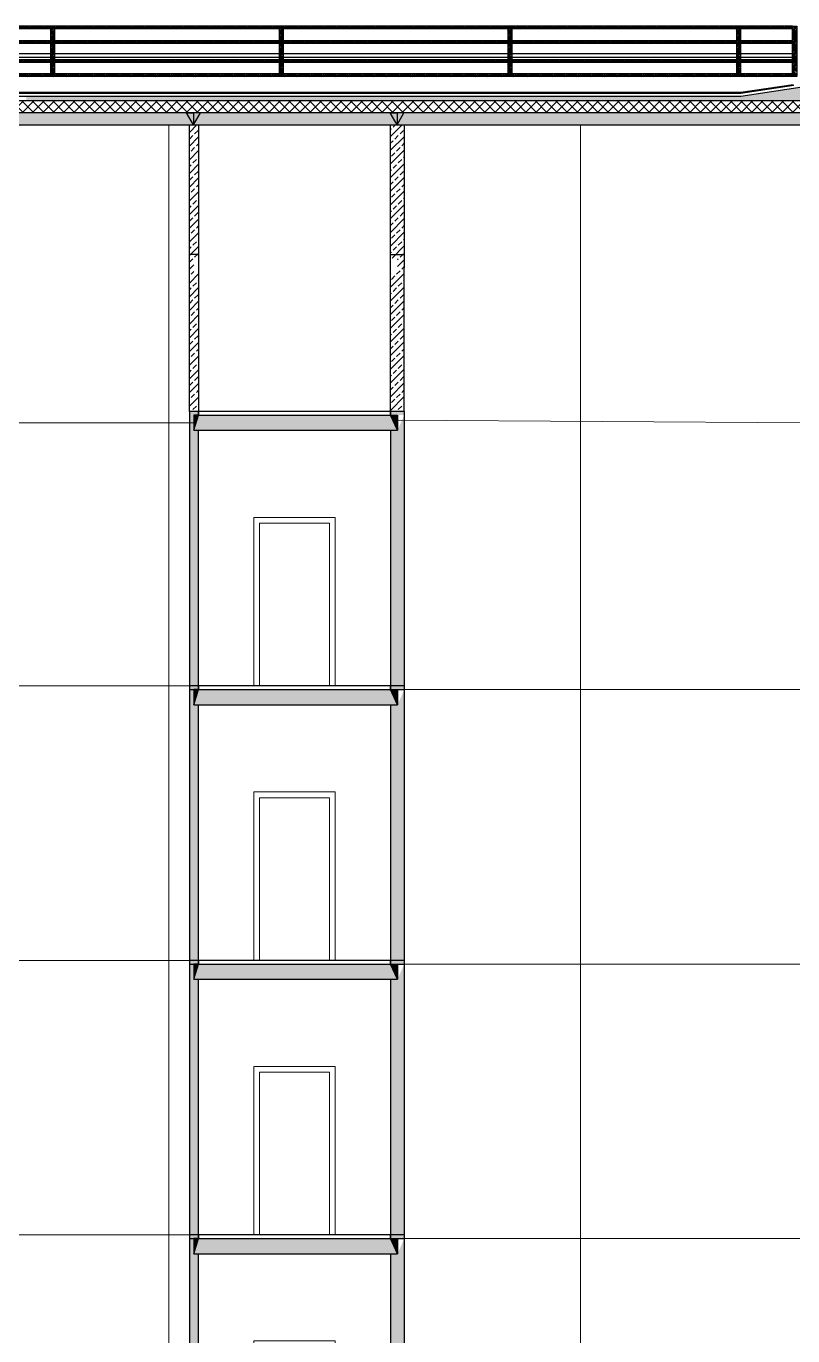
# Model space of a CAD drawing. Header units: millimetres. Extents: x -10163 to 1081624, y -5450 to 230390.
# Drawn here: x 373982 to 384040, y 87268 to 104442 of the extents above; entities that cross this region are included whole.
import ezdxf

# ---------------------------------------------------------------- set-up
doc = ezdxf.new("R2010")
doc.units = ezdxf.units.MM
doc.linetypes.add('Штрих-пунктир', pattern=[24, 20, -1.5, 1, -1.5])
doc.layers.add('0.09', color=40, linetype='Continuous', lineweight=9)
doc.layers.add('0.3', color=40, linetype='Continuous', lineweight=30)
doc.layers.add('0л_штриховка', color=7, linetype='Continuous', lineweight=9, transparency=0.2)
for name, color, linetype in [('0разрез', 7, 'Continuous'), ('Кровля', 92, 'Continuous'), ('норм двкри', 60, 'Continuous'), ('Оси 2', 253, 'Continuous'), ('Перекрытия', 100, 'Continuous'), ('Стены1', 120, 'Continuous')]:
    doc.layers.add(name, color=color, linetype=linetype)
pattern_1 = [(37.5, (330, 0), (-0.16000313, 4.894132373), [0, -3.8608, 0, -4.318, 0, -4.1275]), (7.5, (330, 0), (4.49523283, 7.16825101), [0, -2.0828, 0, -3.4798, 0, -1.3335]), (327.5, (326.876, 0), (7.909923702, 0.014371847), [0, -1.27, 0, -4.572, 0, -5.969]), (317.5, (326.876, 0), (7.63556452, 2.22929323), [0, -0.635, 0, -2.9972, 0, -3.429])]
pattern_2 = [(37.5, (330, -3600), (-0.16000313, 4.894132373), [0, -3.8608, 0, -4.318, 0, -4.1275]), (7.5, (330, -3600), (4.49523283, 7.16825101), [0, -2.0828, 0, -3.4798, 0, -1.3335]), (327.5, (326.876, -3600), (7.909923702, 0.014371847), [0, -1.27, 0, -4.572, 0, -5.969]), (317.5, (326.876, -3600), (7.63556452, 2.22929323), [0, -0.635, 0, -2.9972, 0, -3.429])]
pattern_3 = [(37.5, (0, -3600), (-0.16000313, 4.894132373), [0, -3.8608, 0, -4.318, 0, -4.1275]), (7.5, (0, -3600), (4.49523283, 7.16825101), [0, -2.0828, 0, -3.4798, 0, -1.3335]), (327.5, (-3.124, -3600), (7.909923702, 0.014371847), [0, -1.27, 0, -4.572, 0, -5.969]), (317.5, (-3.124, -3600), (7.63556452, 2.22929323), [0, -0.635, 0, -2.9972, 0, -3.429])]
pattern_4 = [(45, (-3941.53, -242.98), (-89.80256, 89.80256), []), (45, (-3851.73, -242.98), (-89.80256, 89.80256), [63.5, -31.75])]

# ---------------------------------------------------------------- blocks, each defined once
blk = doc.blocks.new('типовой')
h = blk.add_hatch()
h.set_pattern_fill('AR-SAND', color=256, scale=0.1)
h.set_pattern_definition(pattern_1)
h.paths.add_polyline_path([(380185, 63586), (380125, 63586), (380125, 63386)])
h = blk.add_hatch()
h.set_pattern_fill('AR-SAND', color=256, scale=0.1)
h.set_pattern_definition(pattern_1)
h.paths.add_polyline_path([(380185, 63586), (380125, 63586), (380125, 63386)])
h = blk.add_hatch()
h.set_pattern_fill('AR-SAND', color=256, scale=0.1)
h.set_pattern_definition(pattern_1)
h.paths.add_polyline_path([(380185, 63586), (380125, 63586), (380125, 63386)])
h = blk.add_hatch()
h.set_pattern_fill('AR-SAND', color=256, scale=0.1)
h.set_pattern_definition(pattern_1)
h.paths.add_polyline_path([(380185, 63586), (380125, 63586), (380125, 63386)])
h = blk.add_hatch()
h.set_pattern_fill('AR-SAND', color=256, scale=0.1)
h.set_pattern_definition(pattern_1)
h.paths.add_polyline_path([(380185, 63586), (380125, 63586), (380125, 63386)])
h = blk.add_hatch()
h.set_pattern_fill('AR-SAND', color=256, scale=0.1)
h.set_pattern_definition(pattern_1)
h.paths.add_polyline_path([(380185, 63586), (380125, 63586), (380125, 63386)])
h = blk.add_hatch()
h.set_pattern_fill('AR-SAND', color=256, scale=0.1)
h.set_pattern_definition(pattern_1)
h.paths.add_polyline_path([(380185, 63586), (380125, 63586), (380125, 63386)])
h = blk.add_hatch()
h.set_pattern_fill('AR-SAND', color=256, scale=0.1)
h.set_pattern_definition(pattern_1)
h.paths.add_polyline_path([(380185, 63586), (380125, 63586), (380125, 63386)])
h = blk.add_hatch()
h.set_pattern_fill('AR-SAND', color=256, scale=0.1)
h.set_pattern_definition(pattern_1)
h.paths.add_polyline_path([(380185, 63586), (380125, 63586), (380125, 63386)])
h = blk.add_hatch()
h.set_pattern_fill('AR-SAND', color=256, scale=0.1)
h.paths.add_polyline_path([(382795, 63586), (382705, 63586), (382795, 63386)])
h = blk.add_hatch()
h.set_pattern_fill('AR-SAND', color=256, scale=0.1)
h.paths.add_polyline_path([(382795, 63386), (382795, 63586), (382705, 63586)])
h = blk.add_hatch()
h.set_pattern_fill('AR-SAND', color=256, scale=0.1)
h.paths.add_polyline_path([(382795, 63386), (382795, 63586), (382705, 63586)])
h = blk.add_hatch()
h.set_pattern_fill('AR-SAND', color=256, scale=0.1)
h.paths.add_polyline_path([(382795, 63586), (382705, 63586), (382795, 63386)])
h = blk.add_hatch()
h.set_pattern_fill('AR-SAND', color=256, scale=0.1)
h.paths.add_polyline_path([(382795, 63386), (382795, 63586), (382705, 63586)])
h = blk.add_hatch()
h.set_pattern_fill('AR-SAND', color=256, scale=0.1)
h.paths.add_polyline_path([(382795, 63386), (382795, 63586), (382705, 63586)])
h = blk.add_hatch()
h.set_pattern_fill('AR-SAND', color=256, scale=0.1)
h.paths.add_polyline_path([(382795, 63586), (382705, 63586), (382795, 63386)])
h = blk.add_hatch()
h.set_pattern_fill('AR-SAND', color=256, scale=0.1)
h.paths.add_polyline_path([(382795, 63386), (382795, 63586), (382705, 63586)])
h = blk.add_hatch()
h.set_pattern_fill('AR-SAND', color=256, scale=0.1)
h.paths.add_polyline_path([(382795, 63386), (382795, 63586), (382705, 63586)])
h = blk.add_hatch()
h.set_pattern_fill('AR-SAND', color=256, scale=0.1)
h.set_pattern_definition(pattern_2)
h.paths.add_polyline_path([(380185, 59986), (380125, 59986), (380125, 59786)])
h = blk.add_hatch()
h.set_pattern_fill('AR-SAND', color=256, scale=0.1)
h.set_pattern_definition(pattern_2)
h.paths.add_polyline_path([(380185, 59986), (380125, 59986), (380125, 59786)])
h = blk.add_hatch()
h.set_pattern_fill('AR-SAND', color=256, scale=0.1)
h.set_pattern_definition(pattern_2)
h.paths.add_polyline_path([(380185, 59986), (380125, 59986), (380125, 59786)])
h = blk.add_hatch()
h.set_pattern_fill('AR-SAND', color=256, scale=0.1)
h.set_pattern_definition(pattern_2)
h.paths.add_polyline_path([(380185, 59986), (380125, 59986), (380125, 59786)])
h = blk.add_hatch()
h.set_pattern_fill('AR-SAND', color=256, scale=0.1)
h.set_pattern_definition(pattern_2)
h.paths.add_polyline_path([(380185, 59986), (380125, 59986), (380125, 59786)])
h = blk.add_hatch()
h.set_pattern_fill('AR-SAND', color=256, scale=0.1)
h.set_pattern_definition(pattern_2)
h.paths.add_polyline_path([(380185, 59986), (380125, 59986), (380125, 59786)])
h = blk.add_hatch()
h.set_pattern_fill('AR-SAND', color=256, scale=0.1)
h.set_pattern_definition(pattern_2)
h.paths.add_polyline_path([(380185, 59986), (380125, 59986), (380125, 59786)])
h = blk.add_hatch()
h.set_pattern_fill('AR-SAND', color=256, scale=0.1)
h.set_pattern_definition(pattern_2)
h.paths.add_polyline_path([(380185, 59986), (380125, 59986), (380125, 59786)])
h = blk.add_hatch()
h.set_pattern_fill('AR-SAND', color=256, scale=0.1)
h.set_pattern_definition(pattern_2)
h.paths.add_polyline_path([(380185, 59986), (380125, 59986), (380125, 59786)])
h = blk.add_hatch()
h.set_pattern_fill('AR-SAND', color=256, scale=0.1)
h.set_pattern_definition(pattern_3)
h.paths.add_polyline_path([(382795, 59986), (382705, 59986), (382795, 59786)])
h = blk.add_hatch()
h.set_pattern_fill('AR-SAND', color=256, scale=0.1)
h.set_pattern_definition(pattern_3)
h.paths.add_polyline_path([(382795, 59786), (382795, 59986), (382705, 59986)])
h = blk.add_hatch()
h.set_pattern_fill('AR-SAND', color=256, scale=0.1)
h.set_pattern_definition(pattern_3)
h.paths.add_polyline_path([(382795, 59786), (382795, 59986), (382705, 59986)])
h = blk.add_hatch()
h.set_pattern_fill('AR-SAND', color=256, scale=0.1)
h.set_pattern_definition(pattern_3)
h.paths.add_polyline_path([(382795, 59986), (382705, 59986), (382795, 59786)])
h = blk.add_hatch()
h.set_pattern_fill('AR-SAND', color=256, scale=0.1)
h.set_pattern_definition(pattern_3)
h.paths.add_polyline_path([(382795, 59786), (382795, 59986), (382705, 59986)])
h = blk.add_hatch()
h.set_pattern_fill('AR-SAND', color=256, scale=0.1)
h.set_pattern_definition(pattern_3)
h.paths.add_polyline_path([(382795, 59786), (382795, 59986), (382705, 59986)])
h = blk.add_hatch()
h.set_pattern_fill('AR-SAND', color=256, scale=0.1)
h.set_pattern_definition(pattern_3)
h.paths.add_polyline_path([(382795, 59986), (382705, 59986), (382795, 59786)])
h = blk.add_hatch()
h.set_pattern_fill('AR-SAND', color=256, scale=0.1)
h.set_pattern_definition(pattern_3)
h.paths.add_polyline_path([(382795, 59786), (382795, 59986), (382705, 59986)])
h = blk.add_hatch()
h.set_pattern_fill('AR-SAND', color=256, scale=0.1)
h.set_pattern_definition(pattern_3)
h.paths.add_polyline_path([(382795, 59786), (382795, 59986), (382705, 59986)])
at = {"layer": '0л_штриховка', "lineweight": 9}
h = blk.add_hatch(dxfattribs=at)
h.set_pattern_fill('ANSI36', color=256, scale=30)
h.paths.add_polyline_path([(390505, 63586), (388285, 63586), (388195, 63386), (390595, 63386)])
h.paths.add_polyline_path([(393505, 63586), (390685, 63586), (390595, 63386), (393595, 63386)])
h.paths.add_polyline_path([(395010, 63586), (393685, 63586), (393595, 63386), (395100, 63386)])
h.paths.add_polyline_path([(393685, 63386), (393595, 63386), (393505, 63386), (393505, 59986), (393685, 59986), (393685, 60033)])
h.paths.add_polyline_path([(390685, 63386), (390595, 63386), (390505, 63386), (390505, 59986), (390685, 59986), (390685, 60033)])
h.paths.add_polyline_path([(390685, 63633), (390505, 63633), (390505, 63586), (390595, 63586), (390685, 63586)])
h.paths.add_polyline_path([(393685, 63633), (393505, 63633), (393505, 63586), (393595, 63586), (393685, 63586)])
h.paths.add_polyline_path([(382705, 63586), (380185, 63586), (380125, 63386), (382795, 63386)])
h.paths.add_polyline_path([(380185, 63386), (380125, 63386), (380125, 63586), (380185, 63586), (380185, 63633), (380065, 63633), (380065, 59986), (380185, 59986)])
h.paths.add_polyline_path([(382885, 63586), (382795, 63386), (382705, 63386), (382705, 59986), (382885, 59986)])
h.paths.add_polyline_path([(388285, 63386), (388195, 63386), (388105, 63586), (388105, 59986), (388285, 59986)])
h.paths.add_polyline_path([(388285, 63586), (388285, 63633), (388105, 63633), (388105, 63586), (388195, 63586)])
h.paths.add_polyline_path([(382885, 63586), (382885, 63633), (382705, 63633), (382705, 63586), (382795, 63586)])
h = blk.add_hatch(dxfattribs=at)
h.set_pattern_fill('ANSI36', color=256, scale=30)
h.paths.add_polyline_path([(390505, 63586), (388285, 63586), (388195, 63386), (390595, 63386)])
h.paths.add_polyline_path([(393505, 63586), (390685, 63586), (390595, 63386), (393595, 63386)])
h.paths.add_polyline_path([(395010, 63586), (393685, 63586), (393595, 63386), (395100, 63386)])
h.paths.add_polyline_path([(393685, 63386), (393595, 63386), (393505, 63386), (393505, 59986), (393685, 59986), (393685, 60033)])
h.paths.add_polyline_path([(390685, 63386), (390595, 63386), (390505, 63386), (390505, 59986), (390685, 59986), (390685, 60033)])
h.paths.add_polyline_path([(390685, 63633), (390505, 63633), (390505, 63586), (390595, 63586), (390685, 63586)])
h.paths.add_polyline_path([(393685, 63633), (393505, 63633), (393505, 63586), (393595, 63586), (393685, 63586)])
h.paths.add_polyline_path([(382705, 63586), (380185, 63586), (380125, 63386), (382795, 63386)])
h.paths.add_polyline_path([(380185, 63386), (380125, 63386), (380125, 63586), (380185, 63586), (380185, 63633), (380065, 63633), (380065, 59986), (380185, 59986)])
h.paths.add_polyline_path([(382885, 63586), (382795, 63386), (382705, 63386), (382705, 59986), (382885, 59986)])
h.paths.add_polyline_path([(388285, 63386), (388195, 63386), (388105, 63586), (388105, 59986), (388285, 59986)])
h.paths.add_polyline_path([(388285, 63586), (388285, 63633), (388105, 63633), (388105, 63586), (388195, 63586)])
h.paths.add_polyline_path([(382885, 63586), (382885, 63633), (382705, 63633), (382705, 63586), (382795, 63586)])
h = blk.add_hatch(dxfattribs=at)
h.set_pattern_fill('ANSI36', color=256, scale=30)
h.paths.add_polyline_path([(390505, 63586), (388285, 63586), (388195, 63386), (390595, 63386)])
h.paths.add_polyline_path([(393505, 63586), (390685, 63586), (390595, 63386), (393595, 63386)])
h.paths.add_polyline_path([(395010, 63586), (393685, 63586), (393595, 63386), (395100, 63386)])
h.paths.add_polyline_path([(393685, 63386), (393595, 63386), (393505, 63386), (393505, 59986), (393685, 59986), (393685, 60033)])
h.paths.add_polyline_path([(390685, 63386), (390595, 63386), (390505, 63386), (390505, 59986), (390685, 59986), (390685, 60033)])
h.paths.add_polyline_path([(390685, 63633), (390505, 63633), (390505, 63586), (390595, 63586), (390685, 63586)])
h.paths.add_polyline_path([(393685, 63633), (393505, 63633), (393505, 63586), (393595, 63586), (393685, 63586)])
h.paths.add_polyline_path([(382705, 63586), (380185, 63586), (380125, 63386), (382795, 63386)])
h.paths.add_polyline_path([(380185, 63386), (380125, 63386), (380125, 63586), (380185, 63586), (380185, 63633), (380065, 63633), (380065, 59986), (380185, 59986)])
h.paths.add_polyline_path([(382885, 63586), (382795, 63386), (382705, 63386), (382705, 59986), (382885, 59986)])
h.paths.add_polyline_path([(388285, 63386), (388195, 63386), (388105, 63586), (388105, 59986), (388285, 59986)])
h.paths.add_polyline_path([(388285, 63586), (388285, 63633), (388105, 63633), (388105, 63586), (388195, 63586)])
h.paths.add_polyline_path([(382885, 63586), (382885, 63633), (382705, 63633), (382705, 63586), (382795, 63586)])
blk.add_line((382795, 63386), (382705, 63586))
blk.add_line((382795, 63386), (382705, 63586))
blk.add_line((382795, 63386), (382705, 63586))
blk.add_line((382795, 63386), (382705, 63586))
blk.add_line((382795, 63386), (382705, 63586))
blk.add_line((382795, 63386), (382705, 63586))
blk.add_line((382795, 63386), (382705, 63586))
blk.add_line((382795, 63386), (382705, 63586))
blk.add_line((382795, 63386), (382705, 63586))
at = {"lineweight": 9}
for p, q in [((380065, 60033), (377485, 60033)), ((380065, 60033), (377485, 60033)), ((380065, 60033), (377485, 60033)), ((382885, 59986), (388105, 59986)), ((382885, 59986), (388105, 59986)), ((382885, 59986), (388105, 59986))]:
    blk.add_line(p, q, dxfattribs=at)
for points in [[(380185, 63586), (380125, 63586), (380125, 63386), (380185, 63586)], [(380185, 63586), (380125, 63586), (380125, 63386), (380185, 63586)], [(380185, 63586), (380125, 63586), (380125, 63386), (380185, 63586)], [(380185, 63586), (380125, 63586), (380125, 63386), (380185, 63586)], [(380185, 63586), (380125, 63586), (380125, 63386), (380185, 63586)], [(380185, 63586), (380125, 63586), (380125, 63386), (380185, 63586)], [(380185, 63586), (380125, 63586), (380125, 63386), (380185, 63586)], [(380185, 63586), (380125, 63586), (380125, 63386), (380185, 63586)], [(380185, 63586), (380125, 63586), (380125, 63386), (380185, 63586)], [(382705, 63586), (382795, 63586), (382795, 63386), (382705, 63586)], [(382705, 63586), (382795, 63586), (382795, 63386), (382705, 63586)], [(382705, 63586), (382795, 63586), (382795, 63386), (382705, 63586)], [(382705, 63586), (382795, 63586), (382795, 63386), (382705, 63586)], [(382705, 63586), (382795, 63586), (382795, 63386), (382705, 63586)], [(382705, 63586), (382795, 63586), (382795, 63386), (382705, 63586)], [(382705, 63586), (382795, 63586), (382795, 63386), (382705, 63586)], [(382705, 63586), (382795, 63586), (382795, 63386), (382705, 63586)], [(382705, 63586), (382795, 63586), (382795, 63386), (382705, 63586)], [(380185, 59986), (380125, 59986), (380125, 59786), (380185, 59986)], [(380185, 59986), (380125, 59986), (380125, 59786), (380185, 59986)], [(380185, 59986), (380125, 59986), (380125, 59786), (380185, 59986)], [(380185, 59986), (380125, 59986), (380125, 59786), (380185, 59986)], [(380185, 59986), (380125, 59986), (380125, 59786), (380185, 59986)], [(380185, 59986), (380125, 59986), (380125, 59786), (380185, 59986)], [(380185, 59986), (380125, 59986), (380125, 59786), (380185, 59986)], [(380185, 59986), (380125, 59986), (380125, 59786), (380185, 59986)], [(380185, 59986), (380125, 59986), (380125, 59786), (380185, 59986)], [(382705, 59986), (382795, 59986), (382795, 59786), (382705, 59986)], [(382705, 59986), (382795, 59986), (382795, 59786), (382705, 59986)], [(382705, 59986), (382795, 59986), (382795, 59786), (382705, 59986)], [(382705, 59986), (382795, 59986), (382795, 59786), (382705, 59986)], [(382705, 59986), (382795, 59986), (382795, 59786), (382705, 59986)], [(382705, 59986), (382795, 59986), (382795, 59786), (382705, 59986)], [(382705, 59986), (382795, 59986), (382795, 59786), (382705, 59986)], [(382705, 59986), (382795, 59986), (382795, 59786), (382705, 59986)], [(382705, 59986), (382795, 59986), (382795, 59786), (382705, 59986)]]:
    blk.add_lwpolyline(points)
at = {"layer": '0.09', "lineweight": 9}
for p, q in [((380065, 60033), (377485, 60033)), ((380065, 60033), (377485, 60033)), ((380065, 60033), (377485, 60033)), ((380065, 60033), (377485, 60033)), ((380065, 60033), (377485, 60033)), ((380065, 60033), (377485, 60033)), ((382885, 59986), (388105, 59986)), ((382885, 59986), (388105, 59986)), ((382885, 59986), (388105, 59986)), ((382885, 59986), (388105, 59986)), ((382885, 59986), (388105, 59986)), ((382885, 59986), (388105, 59986))]:
    blk.add_line(p, q, dxfattribs=at)
at = {"layer": '0.3', "lineweight": 30}
for points in [[(380065, 63633), (380065, 59986), (380185, 59986), (380185, 63386)], [(380185, 63633), (380065, 63633)], [(380065, 63633), (380065, 59986), (380185, 59986), (380185, 63386)], [(380185, 63633), (380065, 63633)], [(380065, 63633), (380065, 59986), (380185, 59986), (380185, 63386)], [(380185, 63633), (380065, 63633)], [(380065, 63633), (380065, 59986), (380185, 59986), (380185, 63386)], [(380185, 63633), (380065, 63633)], [(380065, 63633), (380065, 59986), (380185, 59986), (380185, 63386)], [(380185, 63633), (380065, 63633)], [(380065, 63633), (380065, 59986), (380185, 59986), (380185, 63386)], [(380185, 63633), (380065, 63633)], [(380065, 63633), (380065, 59986), (380185, 59986), (380185, 63386)], [(380185, 63633), (380065, 63633)], [(380065, 63633), (380065, 59986), (380185, 59986), (380185, 63386)], [(380185, 63633), (380065, 63633)], [(380065, 63633), (380065, 59986), (380185, 59986), (380185, 63386)], [(380185, 63633), (380065, 63633)], [(382885, 63633), (382705, 63633)], [(382705, 63386), (382705, 59986), (382885, 59986), (382885, 63633)], [(382885, 63633), (382705, 63633)], [(382705, 63386), (382705, 59986), (382885, 59986), (382885, 63633)], [(382885, 63633), (382705, 63633)], [(382705, 63386), (382705, 59986), (382885, 59986), (382885, 63633)], [(380125, 63386), (382795, 63386), (382795, 63386)], [(380125, 63386), (382795, 63386), (382795, 63386)], [(380125, 63386), (382795, 63386), (382795, 63386)], [(380125, 59786), (382795, 59786), (382795, 59786)], [(380125, 59786), (382795, 59786), (382795, 59786)], [(380125, 59786), (382795, 59786), (382795, 59786)], [(380125, 59786), (382795, 59786), (382795, 59786)], [(380125, 59786), (382795, 59786), (382795, 59786)], [(380125, 59786), (382795, 59786), (382795, 59786)], [(380125, 59786), (382795, 59786), (382795, 59786)], [(380125, 59786), (382795, 59786), (382795, 59786)], [(380125, 59786), (382795, 59786), (382795, 59786)]]:
    blk.add_lwpolyline(points, dxfattribs=at)
for points in [[(380185, 63586), (382705, 63586), (382705, 63633), (380185, 63633)], [(380185, 63586), (382705, 63586), (382705, 63633), (380185, 63633)], [(380185, 63586), (382705, 63586), (382705, 63633), (380185, 63633)], [(380185, 63586), (382705, 63586), (382705, 63633), (380185, 63633)], [(380185, 63586), (382705, 63586), (382705, 63633), (380185, 63633)], [(380185, 63586), (382705, 63586), (382705, 63633), (380185, 63633)], [(380185, 63586), (382705, 63586), (382705, 63633), (380185, 63633)], [(380185, 63586), (382705, 63586), (382705, 63633), (380185, 63633)], [(380185, 63586), (382705, 63586), (382705, 63633), (380185, 63633)], [(380185, 59986), (382705, 59986), (382705, 60033), (380185, 60033)], [(380185, 59986), (382705, 59986), (382705, 60033), (380185, 60033)], [(380185, 59986), (382705, 59986), (382705, 60033), (380185, 60033)], [(380185, 59986), (382705, 59986), (382705, 60033), (380185, 60033)], [(380185, 59986), (382705, 59986), (382705, 60033), (380185, 60033)], [(380185, 59986), (382705, 59986), (382705, 60033), (380185, 60033)], [(380185, 59986), (382705, 59986), (382705, 60033), (380185, 60033)], [(380185, 59986), (382705, 59986), (382705, 60033), (380185, 60033)], [(380185, 59986), (382705, 59986), (382705, 60033), (380185, 60033)], [(380185, 59986), (382705, 59986), (382705, 60033), (380185, 60033)], [(380185, 59986), (382705, 59986), (382705, 60033), (380185, 60033)], [(380185, 59986), (382705, 59986), (382705, 60033), (380185, 60033)], [(380185, 59986), (382705, 59986), (382705, 60033), (380185, 60033)], [(380185, 59986), (382705, 59986), (382705, 60033), (380185, 60033)], [(380185, 59986), (382705, 59986), (382705, 60033), (380185, 60033)], [(380185, 59986), (382705, 59986), (382705, 60033), (380185, 60033)], [(380185, 59986), (382705, 59986), (382705, 60033), (380185, 60033)], [(380185, 59986), (382705, 59986), (382705, 60033), (380185, 60033)]]:
    blk.add_lwpolyline(points, close=True, dxfattribs=at)
at = {"layer": 'норм двкри', "lineweight": 9}
for p, q in [((380911, 62243), (380911, 60033)), ((381978, 62243), (380911, 62243)), ((380911, 62243), (380911, 60033)), ((381978, 62243), (380911, 62243)), ((380911, 62243), (380911, 60033)), ((381978, 62243), (380911, 62243)), ((380911, 62243), (380911, 60033)), ((381978, 62243), (380911, 62243)), ((380911, 62243), (380911, 60033)), ((381978, 62243), (380911, 62243)), ((380911, 62243), (380911, 60033)), ((381978, 62243), (380911, 62243)), ((380911, 62243), (380911, 60033)), ((381978, 62243), (380911, 62243)), ((380911, 62243), (380911, 60033)), ((381978, 62243), (380911, 62243)), ((380911, 62243), (380911, 60033)), ((381978, 62243), (380911, 62243)), ((380911, 62243), (380911, 60033)), ((381978, 62243), (380911, 62243)), ((380911, 62243), (380911, 60033)), ((381978, 62243), (380911, 62243)), ((380911, 62243), (380911, 60033)), ((381978, 62243), (380911, 62243)), ((380911, 62243), (380911, 60033)), ((381978, 62243), (380911, 62243)), ((380911, 62243), (380911, 60033)), ((381978, 62243), (380911, 62243)), ((380911, 62243), (380911, 60033)), ((381978, 62243), (380911, 62243)), ((380911, 62243), (380911, 60033)), ((381978, 62243), (380911, 62243)), ((380911, 62243), (380911, 60033)), ((381978, 62243), (380911, 62243)), ((380911, 62243), (380911, 60033)), ((381978, 62243), (380911, 62243)), ((381978, 60033), (381978, 62243)), ((381978, 60033), (381978, 62243)), ((381978, 60033), (381978, 62243)), ((381978, 60033), (381978, 62243)), ((381978, 60033), (381978, 62243)), ((381978, 60033), (381978, 62243)), ((381978, 60033), (381978, 62243)), ((381978, 60033), (381978, 62243)), ((381978, 60033), (381978, 62243)), ((381978, 60033), (381978, 62243)), ((381978, 60033), (381978, 62243)), ((381978, 60033), (381978, 62243)), ((381978, 60033), (381978, 62243)), ((381978, 60033), (381978, 62243)), ((381978, 60033), (381978, 62243)), ((381978, 60033), (381978, 62243)), ((381978, 60033), (381978, 62243)), ((381978, 60033), (381978, 62243)), ((380987, 60033), (380987, 62167)), ((380987, 62167), (381902, 62167)), ((380987, 60033), (380987, 62167)), ((380987, 62167), (381902, 62167)), ((380987, 60033), (380987, 62167)), ((380987, 62167), (381902, 62167)), ((380987, 60033), (380987, 62167)), ((380987, 62167), (381902, 62167)), ((380987, 60033), (380987, 62167)), ((380987, 62167), (381902, 62167)), ((380987, 60033), (380987, 62167)), ((380987, 62167), (381902, 62167)), ((380987, 60033), (380987, 62167)), ((380987, 62167), (381902, 62167)), ((380987, 60033), (380987, 62167)), ((380987, 62167), (381902, 62167)), ((380987, 60033), (380987, 62167)), ((380987, 62167), (381902, 62167)), ((380987, 60033), (380987, 62167)), ((380987, 62167), (381902, 62167)), ((380987, 60033), (380987, 62167)), ((380987, 62167), (381902, 62167)), ((380987, 60033), (380987, 62167)), ((380987, 62167), (381902, 62167)), ((380987, 60033), (380987, 62167)), ((380987, 62167), (381902, 62167)), ((380987, 60033), (380987, 62167)), ((380987, 62167), (381902, 62167)), ((380987, 60033), (380987, 62167)), ((380987, 62167), (381902, 62167)), ((380987, 60033), (380987, 62167)), ((380987, 62167), (381902, 62167)), ((380987, 60033), (380987, 62167)), ((380987, 62167), (381902, 62167)), ((380987, 60033), (380987, 62167)), ((380987, 62167), (381902, 62167)), ((381902, 62167), (381902, 60033)), ((381902, 62167), (381902, 60033)), ((381902, 62167), (381902, 60033)), ((381902, 62167), (381902, 60033)), ((381902, 62167), (381902, 60033)), ((381902, 62167), (381902, 60033)), ((381902, 62167), (381902, 60033)), ((381902, 62167), (381902, 60033)), ((381902, 62167), (381902, 60033)), ((381902, 62167), (381902, 60033)), ((381902, 62167), (381902, 60033)), ((381902, 62167), (381902, 60033)), ((381902, 62167), (381902, 60033)), ((381902, 62167), (381902, 60033)), ((381902, 62167), (381902, 60033)), ((381902, 62167), (381902, 60033)), ((381902, 62167), (381902, 60033)), ((381902, 62167), (381902, 60033))]:
    blk.add_line(p, q, dxfattribs=at)
at = {"layer": 'Перекрытия'}
for points in [[(380485, 63586), (382795, 63586)], [(380485, 63586), (382795, 63586)], [(380485, 63586), (382795, 63586)], [(380485, 63586), (382795, 63586)], [(380485, 63586), (382795, 63586)], [(380485, 63586), (382795, 63586)], [(380485, 63586), (382795, 63586)], [(380485, 63586), (382795, 63586)], [(380485, 63586), (382795, 63586)], [(380125, 63386), (382795, 63386), (382795, 63386)], [(380125, 63386), (382795, 63386), (382795, 63386)], [(380125, 63386), (382795, 63386), (382795, 63386)], [(380125, 63386), (382795, 63386), (382795, 63386)], [(380125, 63386), (382795, 63386), (382795, 63386)], [(380125, 63386), (382795, 63386), (382795, 63386)]]:
    blk.add_lwpolyline(points, dxfattribs=at)
at = {"layer": 'Стены1'}
for points in [[(380185, 63586), (380185, 63633)], [(380185, 63586), (380185, 63633)], [(380185, 63586), (380185, 63633)], [(380185, 63586), (380185, 63633)], [(380185, 63586), (380185, 63633)], [(380185, 63586), (380185, 63633)], [(380185, 63586), (380185, 63633)], [(380185, 63586), (380185, 63633)], [(380185, 63586), (380185, 63633)], [(382705, 63633), (382705, 63586)], [(382705, 63633), (382705, 63586)], [(382885, 63633), (382705, 63633)], [(382705, 63386), (382705, 59986), (382885, 59986), (382885, 63633)], [(382705, 63633), (382705, 63586)], [(382885, 63633), (382705, 63633)], [(382705, 63386), (382705, 59986), (382885, 59986), (382885, 63633)], [(382705, 63633), (382705, 63586)], [(382705, 63633), (382705, 63586)], [(382885, 63633), (382705, 63633)], [(382705, 63386), (382705, 59986), (382885, 59986), (382885, 63633)], [(382705, 63633), (382705, 63586)], [(382885, 63633), (382705, 63633)], [(382705, 63386), (382705, 59986), (382885, 59986), (382885, 63633)], [(382705, 63633), (382705, 63586)], [(382705, 63633), (382705, 63586)], [(382885, 63633), (382705, 63633)], [(382705, 63386), (382705, 59986), (382885, 59986), (382885, 63633)], [(382705, 63633), (382705, 63586)], [(382885, 63633), (382705, 63633)], [(382705, 63386), (382705, 59986), (382885, 59986), (382885, 63633)]]:
    blk.add_lwpolyline(points, dxfattribs=at)

msp = doc.modelspace()

# ---------------------------------------------------------------- hatches: boundary and pattern name
h = msp.add_hatch()
h.set_pattern_fill('AR-SAND', color=256, scale=0.1)
h.set_pattern_definition([(37.5, (-3941.5343, -242.9777), (-0.16000313, 4.894132373), [0, -3.8608, 0, -4.318, 0, -4.1275]), (7.5, (-3941.5343, -242.9777), (4.49523283, 7.16825101), [0, -2.0828, 0, -3.4798, 0, -1.3335]), (327.5, (-3944.6585, -242.9777), (7.909923702, 0.014371847), [0, -1.27, 0, -4.572, 0, -5.969]), (317.5, (-3944.6585, -242.978), (7.63556452, 2.22929323), [0, -0.635, 0, -2.9972, 0, -3.429])])
h.paths.add_polyline_path([(368141.947, 103307.77), (368141.947, 103307.78), (368053.024, 103307.78), (368053.024, 103149.429)])
h.paths.add_polyline_path([(373451.952, 103307.78), (373362.097, 103307.78), (373451.952, 103147.78)])
h.paths.add_polyline_path([(376177.596, 103307.78), (376087.741, 103307.78), (376177.596, 103147.78)])
h.paths.add_polyline_path([(376267.451, 103307.78), (376177.596, 103307.78), (376177.596, 103147.78)])
h.paths.add_polyline_path([(378847.595, 103307.78), (378757.734, 103307.78), (378847.589, 103147.78), (378847.595, 103147.78)])
h.paths.add_polyline_path([(378937.455, 103307.78), (378847.595, 103307.78), (378847.595, 103147.78), (378847.6, 103147.78)])
h.paths.add_polyline_path([(384247.451, 103308.038), (384163.024, 103308.038), (384163.024, 103307.78), (384163.024, 103298.115), (384247.451, 103147.78), (384247.451, 103147.78)])
h.paths.add_polyline_path([(378853.024, 55937.597), (378853.024, 56137.855), (378763.024, 56137.855)])
at = {"layer": '0.3', "transparency": 33554508}
h = msp.add_hatch(dxfattribs=at)
h.set_pattern_fill('ANSI31', color=256, scale=5)
h.set_pattern_definition([(45, (-3941.534, -123.051), (-11.22532015, 11.22532015), [])])
h.paths.add_polyline_path([(384035.129, 104442.418), (368299.666, 104442.418), (368299.666, 104411.147), (384035.129, 104411.147)])
h.paths.add_polyline_path([(384035.129, 104251.928), (368299.666, 104251.928), (368299.666, 104220.658), (384035.129, 104220.658)])
h.paths.add_polyline_path([(384035.129, 104000.458), (368299.666, 104000.458), (368299.666, 103969.188), (384035.129, 103969.188)])
h.paths.add_polyline_path([(384035.129, 103814.222), (368299.666, 103814.222), (368299.666, 103782.951), (384035.129, 103782.951)])
h.paths.add_polyline_path([(384093.598, 104442.418), (384035.129, 104442.418), (384035.129, 103782.951), (384093.598, 103782.951), (384093.598, 103831.329), (384068.379, 103831.329), (384068.379, 103850.3), (384093.598, 103850.3)])
h.paths.add_polyline_path([(368299.666, 104442.418), (368241.197, 104442.418), (368241.197, 103850.3), (368266.416, 103850.3), (368266.416, 103831.329), (368241.197, 103831.329), (368241.197, 103782.951), (368299.666, 103782.951), (368299.666, 103814.222)])
at = {"layer": '0л_штриховка'}
h = msp.add_hatch(dxfattribs=at)
h.set_pattern_fill('ANSI37', color=256, scale=30)
h.paths.add_polyline_path([(367941.947, 104037.907), (367771.947, 104037.907), (367771.947, 102990.145), (367941.947, 102990.145)])
h.paths.add_polyline_path([(367941.947, 102790.145), (367771.947, 102790.145), (367771.947, 101555.538), (367941.947, 101555.538)])
h.paths.add_polyline_path([(375694.451, 103467.78), (368141.952, 103467.78), (368141.952, 103308.038), (375734.272, 103308.038, 0.007878476)])
h.paths.add_polyline_path([(384163.024, 103467.78), (375694.451, 103467.78, -0.007878476), (375734.272, 103308.038), (376087.596, 103308.038), (376087.596, 103308.038), (376177.596, 103308.038), (384163.024, 103308.038)])
h = msp.add_hatch(dxfattribs=at)
h.set_pattern_fill('GRAVEL', color=256, scale=5)
h.set_pattern_definition([(228.0127875, (2118.251, -3972.075), (-1016.00000008, -1142.99999993), [17.08607, -1691.52418]), (184.969741, (2106.821, -3984.775), (1523.9999994, 127.000007235), [29.320236, -2902.702445]), (132.510447, (2077.611, -3987.315), (1270.00000054, -1396.99999951), [20.674076, -2046.73614]), (267.273689, (2028.081, -4019.065), (127.00000027, 2539.99999999), [26.700226, -2643.32187]), (292.8336542, (2026.811, -4045.735), (-635.00000005, 1523.99999998), [26.181685, -2591.990387]), (357.273689, (2036.971, -4069.865), (-2539.99999999, 127.00000027), [26.700226, -2643.32187]), (37.6942405, (2063.641, -4071.1352), (-1650.999999927, -1270.000000095), [35.309683, -3495.655766]), (72.2553284, (2091.581, -4049.5452), (889.00000024, 2793.999999924), [33.335976, -3300.26283]), (121.4295656, (2101.741, -4017.795), (-1016.00000014, 1650.99999991), [26.79065, -2652.277285]), (175.2363583, (2087.771, -3994.935), (1396.99999998, -127.00000022), [30.585664, -1498.696847]), (222.3974378, (2057.2912, -3992.3952), (-1523.99999995, -1397.000000053), [39.553896, -3915.838626]), (138.814075, (2153.811, -4020.335), (-888.99999995, 762.00000006), [13.500227, -1336.52829]), (171.4692344, (2143.651, -4011.445), (1651.00000004, -253.99999971), [25.6841, -2542.73195]), (225, (2118.25, -4007.635), (-2e-14, -127), [17.960467, -161.644655]), (203.1985905, (2109.361, -3992.395), (635, 253.99999996), [9.672066, -957.53112]), (291.8014095, (2100.471, -3996.205), (-127, 381), [13.67828, -670.23765]), (30.9637565, (2105.551, -4008.905), (381, 254), [22.215983, -718.314908]), (161.565051, (2124.6, -3997.475), (254, -127), [16.064357, -385.544906]), (16.3895403, (2026.811, -3996.205), (1270, 381), [22.5044, -2227.941334]), (70.346176, (2048.401, -3989.855), (-508.00000005, -1396.99999998), [18.879947, -1869.110784]), (293.1985905, (2124.601, -3972.075), (-253.99999996, 635), [19.344005, -947.85918]), (343.6104597, (2132.221, -3989.855), (-1270.00000003, 380.99999991), [22.5044, -2227.941334]), (339.4439548, (2026.811, -4074.945), (-635, 254), [21.70176, -1063.386716]), (294.7751406, (2047.131, -4082.565), (-635.00000076, 1396.99999966), [18.183606, -1800.17967]), (66.8014095, (2125.871, -4099.075), (253.99999996, 635), [19.344005, -947.85918]), (17.3540246, (2133.491, -4081.295), (-1650.99999997, -508.0000001), [21.289137, -2107.6188]), (69.4439548, (2063.641, -4099.075), (-254, -635), [10.85088, -1074.237596]), (101.3099325, (2118.25, -4099.075), (-127, 508), [6.47573, -641.09975]), (165.9637565, (2116.98, -4092.725), (381, -127), [26.181685, -497.45273]), (186.009006, (2091.581, -4086.375), (1269.99999999, 127.00000007), [24.26335, -2402.068243]), (303.690068, (2105.55, -4020.335), (-127, 254), [18.316194, -439.58882]), (353.1572266, (2115.711, -4035.575), (2159.000000013, -253.99999989), [31.97784, -3165.800453]), (60.945396, (2147.461, -4039.385), (-508, -889), [13.07541, -1294.469616]), (90, (2153.81, -4027.96), (-127, 127), [7.62, -119.38]), (120.2564372, (2089.041, -4082.565), (507.99999994, -889.00000004), [17.64335, -1746.69704]), (48.0127875, (2080.151, -4067.325), (1016.00000008, 1142.99999993), [34.172144, -1674.43811]), (0, (2103.01, -4041.93), (127, 127), [33.02, -93.98]), (325.3048465, (2136.031, -4041.925), (1270.00000048, -888.99999931), [20.08048, -1987.965836]), (254.054604, (2152.541, -4053.355), (-127, -508), [18.491454, -906.0825]), (207.6459754, (2147.461, -4071.135), (-2413.00000009, -1269.99999983), [30.107255, -2980.62322]), (175.4260787, (2120.791, -4085.105), (-1651, 127), [31.851473, -3153.292323])])
h.paths.add_polyline_path([(380931.721, 103523.88), (380931.721, 103467.78), (384163.024, 103467.78), (384163.024, 103646.427), (383357.879, 103523.88)])
h = msp.add_hatch(dxfattribs=at)
h.set_pattern_fill('GRAVEL', color=256, scale=5)
h.set_pattern_definition([(228.0127875, (-3850.094, -115.978), (-1016.00000008, -1142.99999993), [17.08607, -1691.52418]), (184.969741, (-3861.5243, -128.6777), (1523.9999994, 127.000007235), [29.320236, -2902.702445]), (132.510447, (-3890.734, -131.218), (1270.00000054, -1396.99999951), [20.674076, -2046.73614]), (267.273689, (-3940.2643, -162.9677), (127.00000027, 2539.99999999), [26.700226, -2643.32187]), (292.8336542, (-3941.5343, -189.6377), (-635.00000005, 1523.99999998), [26.181685, -2591.990387]), (357.273689, (-3931.3743, -213.7677), (-2539.99999999, 127.00000027), [26.700226, -2643.32187]), (37.6942405, (-3904.7043, -215.0377), (-1650.999999927, -1270.000000095), [35.309683, -3495.655766]), (72.2553284, (-3876.7643, -193.4477), (889.00000024, 2793.999999924), [33.335976, -3300.26283]), (121.4295656, (-3866.6043, -161.6977), (-1016.00000014, 1650.99999991), [26.79065, -2652.277285]), (175.2363583, (-3880.574, -138.838), (1396.99999998, -127.00000022), [30.585664, -1498.696847]), (222.3974378, (-3911.0543, -136.2977), (-1523.99999995, -1397.000000053), [39.553896, -3915.838626]), (138.814075, (-3814.534, -164.238), (-888.99999995, 762.00000006), [13.500227, -1336.52829]), (171.4692344, (-3824.6943, -155.3477), (1651.00000004, -253.99999971), [25.6841, -2542.73195]), (225, (-3850.09, -151.54), (-2e-14, -127), [17.960467, -161.644655]), (203.1985905, (-3858.984, -136.298), (635, 253.99999996), [9.672066, -957.53112]), (291.8014095, (-3867.874, -140.108), (-127, 381), [13.67828, -670.23765]), (30.9637565, (-3862.794, -152.808), (381, 254), [22.215983, -718.314908]), (161.565051, (-3843.744, -141.378), (254, -127), [16.064357, -385.544906]), (16.3895403, (-3941.534, -140.108), (1270, 381), [22.5044, -2227.941334]), (70.346176, (-3919.944, -133.758), (-508.00000005, -1396.99999998), [18.879947, -1869.110784]), (293.1985905, (-3843.744, -115.978), (-253.99999996, 635), [19.344005, -947.85918]), (343.6104597, (-3836.124, -133.758), (-1270.00000003, 380.99999991), [22.5044, -2227.941334]), (339.4439548, (-3941.534, -218.848), (-635, 254), [21.70176, -1063.386716]), (294.7751406, (-3921.214, -226.468), (-635.00000076, 1396.99999966), [18.183606, -1800.17967]), (66.8014095, (-3842.474, -242.978), (253.99999996, 635), [19.344005, -947.85918]), (17.3540246, (-3834.854, -225.198), (-1650.99999997, -508.0000001), [21.289137, -2107.6188]), (69.4439548, (-3904.704, -242.978), (-254, -635), [10.85088, -1074.237596]), (101.3099325, (-3850.094, -242.978), (-127, 508), [6.47573, -641.09975]), (165.9637565, (-3851.364, -236.628), (381, -127), [26.181685, -497.45273]), (186.009006, (-3876.7643, -230.2777), (1269.99999999, 127.00000007), [24.26335, -2402.068243]), (303.690068, (-3862.794, -164.238), (-127, 254), [18.316194, -439.58882]), (353.1572266, (-3852.6343, -179.4777), (2159.000000013, -253.99999989), [31.97784, -3165.800453]), (60.945396, (-3820.884, -183.288), (-508, -889), [13.07541, -1294.469616]), (90, (-3814.53, -171.86), (-127, 127), [7.62, -119.38]), (120.2564372, (-3879.304, -226.468), (507.99999994, -889.00000004), [17.64335, -1746.69704]), (48.0127875, (-3888.194, -211.228), (1016.00000008, 1142.99999993), [34.172144, -1674.43811]), (0, (-3865.33, -185.83), (127, 127), [33.02, -93.98]), (325.3048465, (-3832.314, -185.828), (1270.00000048, -888.99999931), [20.08048, -1987.965836]), (254.054604, (-3815.804, -197.258), (-127, -508), [18.491454, -906.0825]), (207.6459754, (-3820.8843, -215.0377), (-2413.00000009, -1269.99999983), [30.107255, -2980.62322]), (175.4260787, (-3847.5543, -229.0077), (-1651, 127), [31.851473, -3153.292323])])
h.paths.add_polyline_path([(380931.447, 103523.179), (373983.002, 103523.179), (373983.002, 103467.78), (380931.447, 103467.78)])
h = msp.add_hatch(dxfattribs=at)
h.set_pattern_fill('ANSI33', color=256, scale=20)
h.set_pattern_definition(pattern_4)
h.paths.add_polyline_path([(373362.097, 103307.78), (368141.952, 103307.78), (368053.024, 103149.429), (368053.024, 103147.522), (373363.024, 103147.78), (373451.952, 103147.78)])
h.paths.add_polyline_path([(376093.169, 103307.78), (373541.807, 103307.78), (373451.952, 103147.78), (373543.024, 103147.78), (384247.451, 103147.78), (384157.596, 103307.78), (378932.023, 103307.78), (378847.596, 103157.445), (378763.169, 103307.78), (376262.023, 103307.78), (376177.596, 103157.445)])
h = msp.add_hatch(dxfattribs=at)
h.set_pattern_fill('ANSI33', color=256, scale=20)
h.set_pattern_definition(pattern_4)
h.paths.add_polyline_path([(376243.024, 101201.786), (376183.024, 101201.786), (376183.024, 101402.045), (376243.024, 101402.045), (376243.024, 101449.157), (376123.024, 101449.157), (376123.024, 99390.143), (376243.024, 99390.143)])
h.paths.add_polyline_path([(376243.024, 103147.78), (376123.024, 103147.78), (376123.024, 101449.157), (376243.024, 101449.157)])
h.paths.add_polyline_path([(378943.469, 103147.758), (378763.024, 103147.78), (378763.024, 101449.157), (378943.268, 101449.135)])
h.paths.add_polyline_path([(378943.268, 101449.135), (378763.024, 101449.157), (378763.024, 101402.045), (378853.024, 101402.045), (378853.024, 101201.786), (378763.024, 101201.786), (378763.024, 99390.143), (378943.024, 99390.143)])
at = {"layer": 'Кровля', "transparency": 33554559}
h = msp.add_hatch(dxfattribs=at)
h.set_pattern_fill('ANSI31', color=256, scale=5)
h.set_pattern_definition([(45, (-941.534, -123.051), (-11.22532015, 11.22532015), [])])
h.paths.add_polyline_path([(374359.636, 104411.147), (374299.666, 104411.147), (374299.666, 104251.928), (374359.636, 104251.928)])
h.paths.add_polyline_path([(374359.636, 104220.658), (374299.666, 104220.658), (374299.666, 104078.436), (374359.636, 104078.436)])
h.paths.add_polyline_path([(374359.636, 103969.188), (374299.666, 103969.188), (374299.666, 103814.222), (374359.636, 103814.222)])
h.paths.add_polyline_path([(374359.636, 104037.907), (374299.666, 104037.907), (374299.666, 104000.458), (374359.636, 104000.458)])
h.paths.add_polyline_path([(374359.636, 104078.436), (374299.666, 104078.436), (374299.666, 104037.907), (374359.636, 104037.907)])
h = msp.add_hatch(dxfattribs=at)
h.set_pattern_fill('ANSI31', color=256, scale=5)
h.set_pattern_definition([(45, (2058.466, -123.051), (-11.22532015, 11.22532015), [])])
h.paths.add_polyline_path([(377359.636, 104411.147), (377299.666, 104411.147), (377299.666, 104251.928), (377359.636, 104251.928)])
h.paths.add_polyline_path([(377359.636, 104220.658), (377299.666, 104220.658), (377299.666, 104078.436), (377359.636, 104078.436)])
h.paths.add_polyline_path([(377359.636, 103969.188), (377299.666, 103969.188), (377299.666, 103814.222), (377359.636, 103814.222)])
h.paths.add_polyline_path([(377359.636, 104037.907), (377299.666, 104037.907), (377299.666, 104000.458), (377359.636, 104000.458)])
h.paths.add_polyline_path([(377359.636, 104078.436), (377299.666, 104078.436), (377299.666, 104037.907), (377359.636, 104037.907)])
h = msp.add_hatch(dxfattribs=at)
h.set_pattern_fill('ANSI31', color=256, scale=5)
h.set_pattern_definition([(45, (5058.466, -123.051), (-11.22532015, 11.22532015), [])])
h.paths.add_polyline_path([(380359.636, 104411.147), (380299.666, 104411.147), (380299.666, 104251.928), (380359.636, 104251.928)])
h.paths.add_polyline_path([(380359.636, 104220.658), (380299.666, 104220.658), (380299.666, 104078.436), (380359.636, 104078.436)])
h.paths.add_polyline_path([(380359.636, 103969.188), (380299.666, 103969.188), (380299.666, 103814.222), (380359.636, 103814.222)])
h.paths.add_polyline_path([(380359.636, 104037.907), (380299.666, 104037.907), (380299.666, 104000.458), (380359.636, 104000.458)])
h.paths.add_polyline_path([(380359.636, 104078.436), (380299.666, 104078.436), (380299.666, 104037.907), (380359.636, 104037.907)])
h = msp.add_hatch(dxfattribs=at)
h.set_pattern_fill('ANSI31', color=256, scale=5)
h.set_pattern_definition([(45, (8058.466, -123.051), (-11.22532015, 11.22532015), [])])
h.paths.add_polyline_path([(383359.636, 104411.147), (383299.666, 104411.147), (383299.666, 104251.928), (383359.636, 104251.928)])
h.paths.add_polyline_path([(383359.636, 104220.658), (383299.666, 104220.658), (383299.666, 104078.436), (383359.636, 104078.436)])
h.paths.add_polyline_path([(383359.636, 103969.188), (383299.666, 103969.188), (383299.666, 103814.222), (383359.636, 103814.222)])
h.paths.add_polyline_path([(383359.636, 104037.907), (383299.666, 104037.907), (383299.666, 104000.458), (383359.636, 104000.458)])
h.paths.add_polyline_path([(383359.636, 104078.436), (383299.666, 104078.436), (383299.666, 104037.907), (383359.636, 104037.907)])

# ---------------------------------------------------------------- linework, layer by layer
for points in [[(376087.596, 103308.038), (376177.596, 103308.038), (376177.596, 103147.78), (376087.596, 103308.038)], [(376267.596, 103308.038), (376177.596, 103308.038), (376177.596, 103147.78), (376267.596, 103308.038)], [(378757.595, 103308.028), (378847.595, 103308.028), (378847.595, 103147.77), (378757.595, 103308.028)], [(378937.595, 103308.028), (378847.595, 103308.028), (378847.595, 103147.77), (378937.595, 103308.028)]]:
    msp.add_lwpolyline(points)
at = {"layer": '0.09'}
for p, q in [((384253.024, 99242.903), (378823.024, 99276.279)), ((376183.024, 99242.903), (373543.024, 99242.903))]:
    msp.add_line(p, q, dxfattribs=at)
at = {"layer": '0.3', "lineweight": 30}
for p, q in [((368955.37, 103575.631), (383357.045, 103575.645)), ((383357.045, 103575.645), (384044.822, 103678.497)), ((383357.045, 103563.823), (384052.666, 103669.391)), ((368955.369, 103563.88), (383357.032, 103563.835)), ((373174.444, 103523.88), (383357.045, 103523.893)), ((373543.024, 103147.78), (384247.451, 103147.78)), ((378763.024, 101370.188), (378763.024, 103147.78)), ((378943.024, 99390.143), (378943.469, 103147.78)), ((378763.024, 99390.143), (378763.024, 101370.188))]:
    msp.add_line(p, q, dxfattribs=at)
at = {"layer": '0.3'}
msp.add_line((383357.045, 103523.893), (384164.554, 103646.441), dxfattribs=at)
at = {"layer": '0.3', "transparency": 33554508}
for points in [[(384035.129, 104442.418), (368299.666, 104442.418), (368299.666, 104411.147), (384035.129, 104411.147)], [(384035.129, 104251.928), (368299.666, 104251.928), (368299.666, 104220.658), (384035.129, 104220.658)], [(384035.129, 104000.458), (368299.666, 104000.458), (368299.666, 103969.188), (384035.129, 103969.188)], [(384035.129, 103816.64), (368299.666, 103816.64), (368299.666, 103785.369), (384035.129, 103785.369)]]:
    msp.add_lwpolyline(points, close=True, dxfattribs=at)
for points in [[(384035.129, 104078.436), (368299.666, 104078.436)], [(368299.666, 104037.907), (384035.129, 104037.907)], [(368299.666, 104037.907), (384035.129, 104037.907)]]:
    msp.add_lwpolyline(points, dxfattribs=at)
at = {"layer": '0.3', "lineweight": 30}
msp.add_lwpolyline([(368141.952, 103467.78), (384163.024, 103467.78), (384163.024, 103308.038), (368141.952, 103308.038)], close=True, dxfattribs=at)
for points in [[(376243.024, 101402.045), (376243.024, 99390.143), (376123.024, 99390.143), (376123.024, 103147.78)], [(376243.024, 103147.78), (376243.024, 101402.045)]]:
    msp.add_lwpolyline(points, dxfattribs=at)
at = {"layer": '0разрез'}
for p, q in [((383357.045, 103523.893), (384164.554, 103646.441)), ((368141.952, 103467.78), (384163.024, 103467.78)), ((384163.024, 103307.78), (368141.952, 103307.78)), ((384163.024, 103307.78), (368141.952, 103307.78)), ((376123.024, 103147.78), (376243.024, 103147.78)), ((378763.024, 103147.78), (378943.469, 103147.758)), ((376243.024, 101449.157), (376123.024, 101449.157)), ((378763.024, 101449.157), (378943.268, 101449.135))]:
    msp.add_line(p, q, dxfattribs=at)
at = {"layer": 'Кровля'}
msp.add_lwpolyline([(384093.598, 103782.951), (384035.129, 103782.951), (384035.129, 104442.418), (384093.598, 104442.418)], close=True, dxfattribs=at)
at = {"layer": 'Кровля', "transparency": 33554559}
for points in [[(374299.666, 103814.222), (374359.636, 103814.222), (374359.636, 104411.147), (374299.666, 104411.147)], [(377299.666, 103814.222), (377359.636, 103814.222), (377359.636, 104411.147), (377299.666, 104411.147)], [(380299.666, 103814.222), (380359.636, 103814.222), (380359.636, 104411.147), (380299.666, 104411.147)], [(383299.666, 103814.222), (383359.636, 103814.222), (383359.636, 104411.147), (383299.666, 104411.147)]]:
    msp.add_lwpolyline(points, close=True, dxfattribs=at)
at = {"layer": 'Оси 2', "linetype": 'Штрих-пунктир', "lineweight": 9}
for p, q in [((375853.024, 50020.924), (375853.024, 103147.78)), ((381253.024, 50020.924), (381253.024, 103147.78))]:
    msp.add_line(p, q, dxfattribs=at)

# ---------------------------------------------------------------- block references
at = {"layer": 'Перекрытия'}
for p in [(-3941.534, 35757.022), (-3941.534, 32157.022), (-3941.534, 28557.022), (-3941.534, 24957.022)]:
    msp.add_blockref('типовой', p, dxfattribs=at)

doc.saveas('drawing.dxf')
